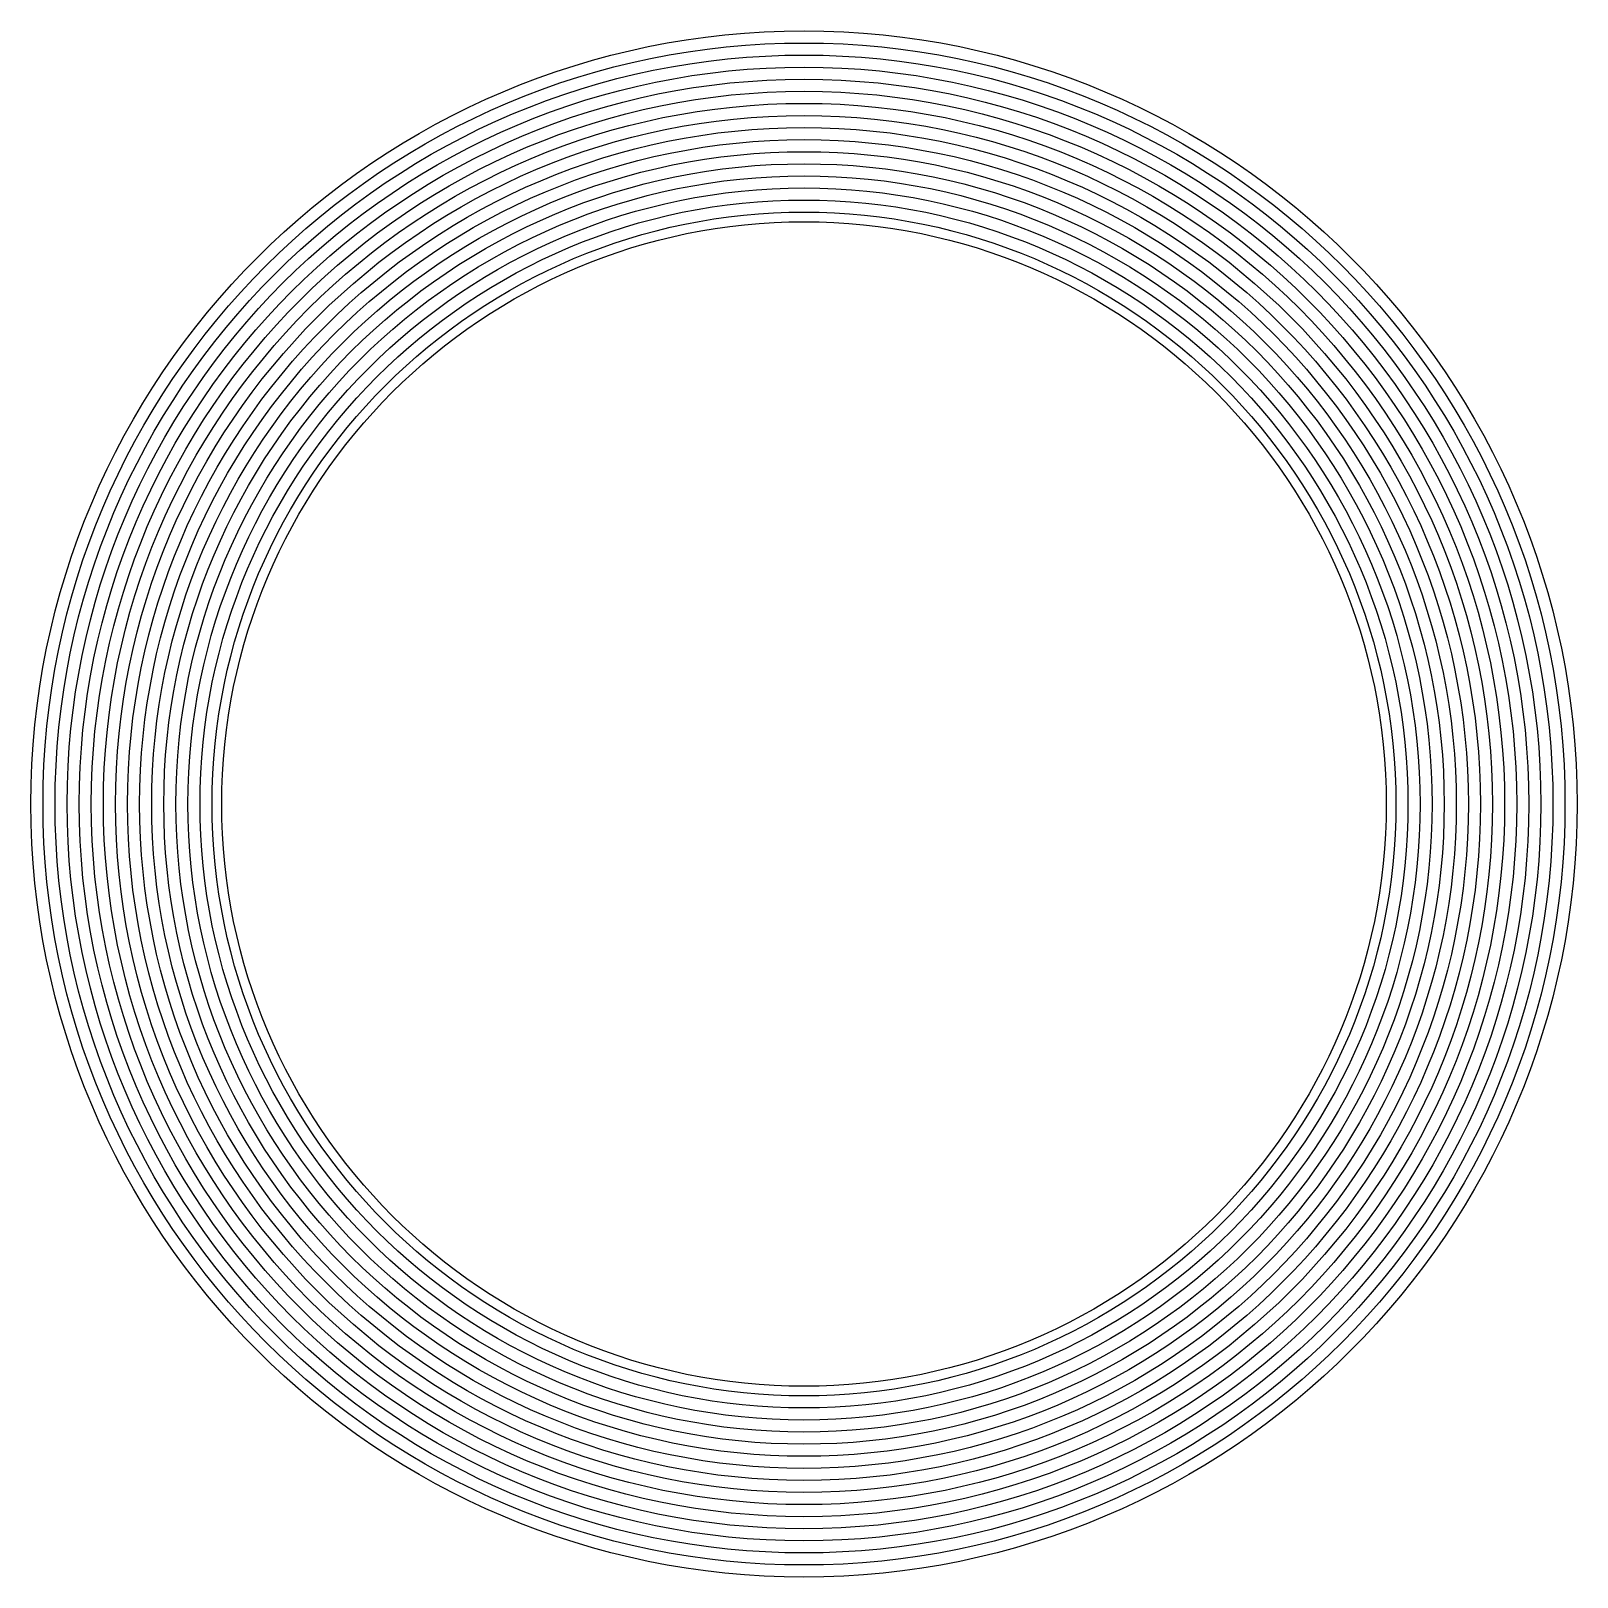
# Model space of a CAD drawing. Header units: millimetres. Extents: x -32 to 32, y -32 to 32.
import ezdxf

# ---------------------------------------------------------------- set-up
doc = ezdxf.new("R2010")
doc.units = ezdxf.units.MM

msp = doc.modelspace()

# ---------------------------------------------------------------- linework, layer by layer
at = {"color": 6}
for radius in [32, 31.5, 31, 30.5, 30, 29.5, 29, 28.5, 28, 27.5, 27, 26.5, 26, 25.5, 25, 24.5, 24.1, 24.1]:
    msp.add_circle((0, 0), radius, dxfattribs=at)

doc.saveas('drawing.dxf')
